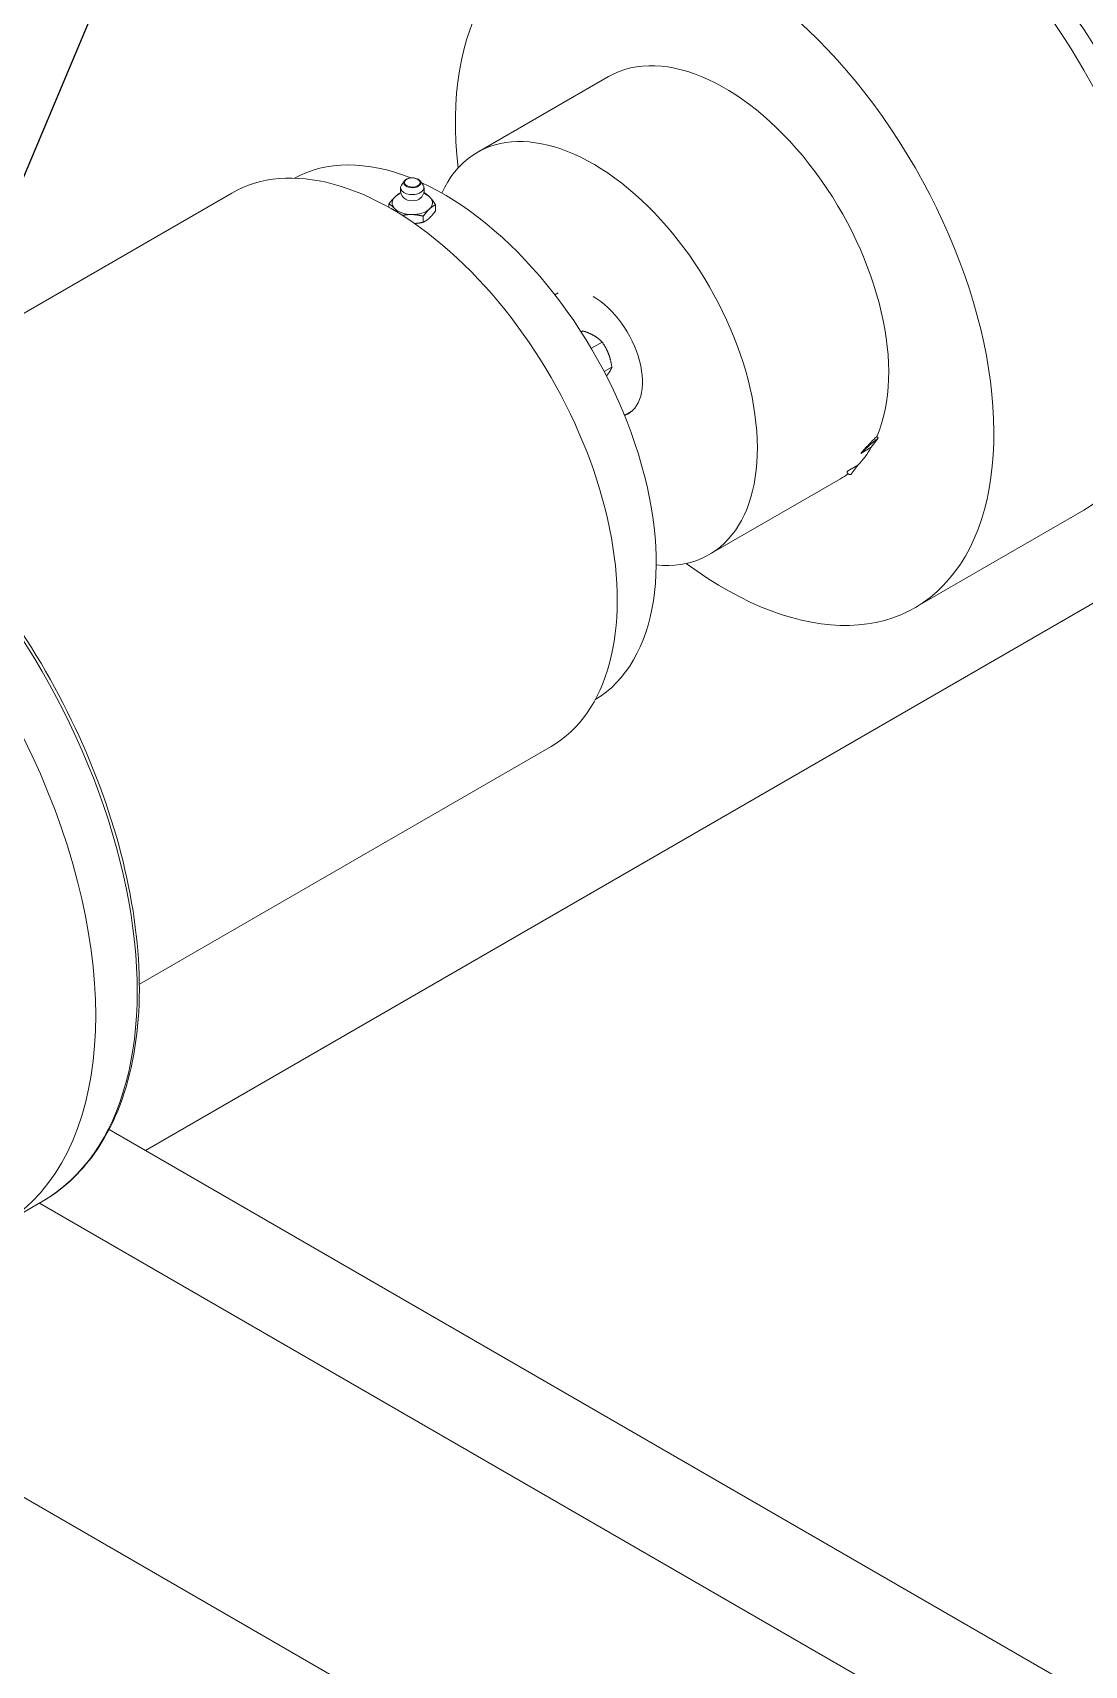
# Model space of a CAD drawing. Header units: millimetres. Extents: x -2122 to 22797, y 3569 to 89276.
# Drawn here: x 9491 to 10057, y 79415 to 80293 of the extents above; entities that cross this region are included whole.
import ezdxf

# ---------------------------------------------------------------- set-up
doc = ezdxf.new("R2010")
doc.units = ezdxf.units.MM
doc.header["$LTSCALE"] = 20
doc.layers.add('IA-TEXT', color=2, linetype='Continuous')
doc.layers.add('IA-TRAZ', color=8, linetype='Continuous', lineweight=5)
doc.styles.add('ING-AMB', font='romans.shx', dxfattribs={"width": 0.75, "oblique": 15})
doc.dimstyles.new('ING-AMB 16', dxfattribs={"dimscale": 16, "dimtxt": 3, "dimasz": 2.5, "dimexe": 1, "dimexo": 1, "dimgap": 1, "dimtad": 1, "dimdec": 0, "dimzin": 0, "dimdsep": 46, "dimtxsty": 'ING-AMB', "dimcen": 0.1, "dimclrd": 7, "dimclre": 7, "dimclrt": 2, "dimadec": 0, "dimazin": 0, "dimtfac": 1, "dimtdec": 0, "dimtmove": 0, "dimatfit": 0, "dimfxl": 1.25, "dimtfill": 1, "dimtolj": 1, "dimtzin": 0, "dimarcsym": 1})

# ---------------------------------------------------------------- blocks, each defined once
blk = doc.blocks.new('A$C6cb7b9ed')
at = {"color": 0, "linetype": 'Continuous', "lineweight": 0, "extrusion": (2.77556e-16, 0.816497, 0.57735)}
for p, q in [((1260.72, 4262.4), (1331.43, 4303.22)), ((1221.52, 4247.07), (1219.9, 4244.81)), ((1229.94, 4247.07), (1231.56, 4244.81)), ((1128.62, 4240.55), (906.95, 4112.56)), ((1213.19, 4232.82), (1213.19, 4234.68)), ((1238.27, 4231.01), (1238.27, 4234.26)), ((1231.68, 4224.84), (1231.68, 4228.09)), ((1304.25, 4186.8), (1302.53, 4185.81)), ((1316.59, 4165.91), (1317.47, 4166.41)), ((1322.2, 4157.04), (1321.98, 4157.16)), ((1322.2, 4157.04), (1327.96, 4160.36)), ((1322.48, 4156.32), (1322.2, 4157.04)), ((1329.06, 4144.46), (1333.2, 4146.85)), ((1765.32, 4119.84), (1082.21, 3725.44)), ((1343.66, 4122.95), (1340.03, 4120.85)), ((1467.22, 4100.5), (1472.85, 4103.75)), ((1472.85, 4103.75), (1476.55, 4108.68)), ((1465.61, 4094.11), (1459.98, 4090.86)), ((1461.91, 4089.18), (1465.61, 4094.11)), ((1385.63, 4046.05), (1456.35, 4086.87)), ((1460.16, 4089.63), (1459.87, 4090)), ((1496.39, 4017.51), (1587.3, 4070)), ((1300.48, 3942.88), (1078.81, 3814.89)), ((1612.54, 3419.26), (1062.54, 3736.8)), ((1026.53, 3698.03), (1007.58, 3687.09)), ((1559.5, 3388.64), (1025.08, 3697.19)), ((1329.66, 3358.04), (978.44, 3560.82))]:
    blk.add_line(p, q, dxfattribs=at)
at = {"color": 0, "linetype": 'Continuous', "lineweight": 0, "extrusion": (1.7282e-16, 1.11022e-16, -1)}
blk.add_arc((-1225.73, 4242.45), 6.42, 314.84364, 13.06688, dxfattribs=at)
at = {"color": 0, "linetype": 'Continuous', "lineweight": 0, "extrusion": (6.17977e-17, 2.22045e-16, -1)}
blk.add_arc((-1225.73, 4242.45), 6.42, 166.9312, 225.15444, dxfattribs=at)
at = {"color": 0, "linetype": 'Continuous', "lineweight": 0, "extrusion": (6.4674e-17, 1.65537e-16, -1)}
blk.add_ellipse((1606.02, 4317.52), major_axis=(-102.5, 177.54), ratio=0.57735, start_param=0, end_param=3.141593, dxfattribs=at)
at = {"color": 0, "linetype": 'Continuous', "lineweight": 0, "extrusion": (-7.95482e-17, 8.22703e-17, -1)}
for centre, major_axis, start_param, end_param in [((1515.11, 4265.03), (-102.5, 177.54), -0.148371, 3.289964), ((1323.18, 4154.22), (-62.46, 108.18), -0.38996, 3.533748)]:
    blk.add_ellipse(centre, major_axis=major_axis, ratio=0.57735, start_param=start_param, end_param=end_param, dxfattribs=at)
at = {"color": 0, "linetype": 'Continuous', "lineweight": 0, "extrusion": (-5.55112e-17, 9.61481e-17, -1)}
blk.add_ellipse((1484.8, 4247.54), major_axis=(-102.5, 177.54), ratio=0.57735, start_param=0, end_param=3.141593, dxfattribs=at)
at = {"color": 0, "linetype": 'Continuous', "lineweight": 0, "extrusion": (5.35184e-17, 3.51393e-16, -1)}
blk.add_ellipse((1515.11, 4265.03), major_axis=(82.12, -142.23), ratio=0.57735, start_param=-2.533293, end_param=-0.608299, dxfattribs=at)
at = {"color": 0, "linetype": 'Continuous', "lineweight": 0, "extrusion": (2.77289e-16, 3.52389e-16, -1)}
blk.add_ellipse((1393.89, 4195.05), major_axis=(-102.5, 177.54), ratio=0.57735, start_param=-0.928334, end_param=4.069927, dxfattribs=at)
at = {"color": 0, "linetype": 'Continuous', "lineweight": 0, "extrusion": (1.57104e-16, 2.83e-16, -1)}
blk.add_ellipse((1393.89, 4195.05), major_axis=(-62.46, 108.18), ratio=0.57735, start_param=0, end_param=2.739414, dxfattribs=at)
at = {"color": 0, "linetype": 'Continuous', "lineweight": 0}
for centre, major_axis, ratio, start_param, end_param in [((1214.55, 4091.71), (85.93, -148.83), 0.57735, 0, 3.141593), ((1242.49, 4107.84), (-80.99, 140.28), 0.57735, -0.631186, -0.009701), ((1225.73, 4246.06), (-4.56, 0), 0.577339, -0.392527, 3.53412), ((1242.49, 4107.84), (80.99, -140.28), 0.57735, 0.009701, 2.461205), ((903.06, 3911.87), (123.46, -213.84), 0.57735, 0, 3.141593), ((880.71, 3898.97), (123.46, -213.84), 0.57735, 0.104579, 1.466217)]:
    blk.add_ellipse(centre, major_axis=major_axis, ratio=ratio, start_param=start_param, end_param=end_param, dxfattribs=at)
at = {"color": 0, "linetype": 'Continuous', "lineweight": 0, "extrusion": (9.82079e-17, 3.33069e-16, -1)}
blk.add_ellipse((1225.73, 4243.41), major_axis=(6.31, 0), ratio=0.577339, start_param=0.029022, end_param=3.53412, dxfattribs=at)
at = {"color": 0, "linetype": 'Continuous', "lineweight": 0, "extrusion": (1.25946e-16, 5.55133e-17, -1)}
blk.add_ellipse((1225.73, 4246.23), major_axis=(4.21, 0), ratio=0.577339, start_param=-3.112571, end_param=3.170614, dxfattribs=at)
at = {"color": 0, "linetype": 'Continuous', "lineweight": 0, "extrusion": (3.45046e-17, 1.11023e-16, -1)}
blk.add_ellipse((1225.73, 4243.41), major_axis=(6.31, 0), ratio=0.577339, start_param=-0.392527, end_param=0.029022, dxfattribs=at)
at = {"color": 0, "linetype": 'Continuous', "lineweight": 0, "extrusion": (2.37252e-17, 1.11023e-16, -1)}
for major_axis in [(-10.86, 0), (10.86, 0)]:
    blk.add_ellipse((1225.73, 4235.26), major_axis=major_axis, ratio=0.577339, start_param=-0.494577, end_param=0.55262, dxfattribs=at)
at = {"color": 0, "linetype": 'Continuous', "lineweight": 0, "extrusion": (1.00338e-16, 1.66535e-16, -1)}
blk.add_ellipse((1225.73, 4235.26), major_axis=(10.86, 0), ratio=0.577339, start_param=-2.588972, end_param=-2.167167, dxfattribs=at)
at = {"color": 0, "linetype": 'Continuous', "lineweight": 0, "extrusion": (2.70798e-17, -1.11022e-16, -1)}
blk.add_ellipse((1225.73, 4239.41), major_axis=(-5.23, 0), ratio=0.577339, start_param=-2.61565, end_param=-0.525942, dxfattribs=at)
at = {"color": 0, "linetype": 'Continuous', "lineweight": 0, "extrusion": (-9.3508e-17, -1.66535e-16, -1)}
blk.add_ellipse((1225.73, 4235.26), major_axis=(10.86, 0), ratio=0.577339, start_param=-0.974426, end_param=-0.494577, dxfattribs=at)
at = {"color": 0, "linetype": 'Continuous', "lineweight": 0, "extrusion": (6.15285e-18, 1.03153e-22, -1)}
blk.add_ellipse((1225.73, 4235.26), major_axis=(-10.86, 0), ratio=0.577339, start_param=-1.541775, end_param=-0.494577, dxfattribs=at)
at = {"color": 0, "linetype": 'Continuous', "lineweight": 0, "extrusion": (4.27255e-17, 3.33068e-16, -1)}
blk.add_ellipse((1225.73, 4235.26), major_axis=(-10.86, 0), ratio=0.577339, start_param=-2.588972, end_param=-1.541775, dxfattribs=at)
at = {"color": 0, "linetype": 'Continuous', "lineweight": 0, "extrusion": (8.49925e-17, 2.41367e-16, -1)}
blk.add_ellipse((1323.18, 4154.22), major_axis=(18.75, -32.48), ratio=0.57735, start_param=-2.359532, end_param=0.096671, dxfattribs=at)
at = {"color": 0, "linetype": 'Continuous', "lineweight": 0, "extrusion": (3.328e-16, 2.56241e-16, -1)}
blk.add_ellipse((1393.89, 4195.05), major_axis=(62.46, -108.18), ratio=0.57735, start_param=-0.320632, end_param=-0.162112, dxfattribs=at)
at = {"color": 0, "linetype": 'Continuous', "lineweight": 0, "extrusion": (2.81007e-16, 2.90437e-16, -1)}
blk.add_ellipse((1393.89, 4195.05), major_axis=(62.46, -108.18), ratio=0.57735, start_param=-0.065729, end_param=0, dxfattribs=at)
at = {"color": 0, "linetype": 'Continuous', "lineweight": 0}
for points, knots in [([(1221.52, 4247.07), (1221.72, 4247.35), (1221.98, 4247.59), (1222.63, 4248.04), (1223.03, 4248.23), (1223.89, 4248.52), (1224.36, 4248.63), (1225.33, 4248.74), (1225.83, 4248.75), (1226.8, 4248.67), (1227.28, 4248.59), (1228.17, 4248.33), (1228.58, 4248.16), (1229.3, 4247.73), (1229.61, 4247.48), (1229.87, 4247.15), (1229.91, 4247.11), (1229.94, 4247.07)], [1.177916, 1.177916, 1.177916, 1.177916, 1.489986, 1.489986, 1.823195, 1.823195, 2.157058, 2.157058, 2.488729, 2.488729, 2.820168, 2.820168, 3.153508, 3.153508, 3.487797, 3.487797, 3.534454, 3.534454, 3.534454, 3.534454]), ([(779.6, 4125.72), (792.77, 4133.32), (807.99, 4137.34), (841.13, 4137.89), (859.09, 4134.3), (896.04, 4119.78), (915.04, 4108.74), (951.98, 4080.36), (969.91, 4063.02), (1002.89, 4023.84), (1017.93, 4002.01), (1043.64, 3956.06), (1054.31, 3931.95), (1070.19, 3883.83), (1075.41, 3859.83), (1079.82, 3814.32), (1079, 3792.81), (1071.32, 3754.51), (1064.45, 3737.7), (1047.06, 3713.2), (1037.51, 3704.37), (1026.53, 3698.03)], [0.785398, 0.785398, 0.785398, 0.785398, 1.095555, 1.095555, 1.412408, 1.412408, 1.734652, 1.734652, 2.057276, 2.057276, 2.379442, 2.379442, 2.701437, 2.701437, 3.023659, 3.023659, 3.346336, 3.346336, 3.668241, 3.668241, 3.926991, 3.926991, 3.926991, 3.926991]), ([(1475.81, 4109.62), (1475.24, 4109.08), (1474.68, 4108.53), (1473.59, 4107.43), (1473.05, 4106.89), (1472.17, 4105.98), (1471.82, 4105.61), (1469.95, 4103.62), (1468.52, 4102.02), (1467.22, 4100.5)], [-1.308678, -1.308678, -1.308678, -1.308678, -1.073658, -1.073658, -0.842635, -0.842635, -0.686645, -0.686645, 0, 0, 0, 0]), ([(1467.22, 4100.5), (1467.32, 4100.6), (1467.59, 4100.87), (1468.22, 4101.48), (1468.95, 4102.17), (1469.79, 4102.95), (1470.36, 4103.47), (1470.94, 4103.99), (1471.33, 4104.33), (1471.82, 4104.76), (1472.22, 4105.11), (1472.66, 4105.49), (1472.96, 4105.74), (1473.26, 4105.99), (1473.46, 4106.16), (1473.7, 4106.37), (1473.9, 4106.53), (1474.15, 4106.74), (1474.35, 4106.91), (1474.66, 4107.16), (1474.96, 4107.41), (1475.43, 4107.79), (1475.85, 4108.12), (1476.26, 4108.45), (1476.45, 4108.6), (1476.55, 4108.68)], [7.3726324, 7.3726324, 7.3726324, 7.3726324, 7.4001964, 7.4473314, 7.5416014, 7.5887364, 7.6594389, 7.6830064, 7.7301415, 7.753709, 7.800844, 7.8244115, 7.8597627, 7.8715465, 7.895114, 7.9068977, 7.9304652, 7.942249, 7.9658165, 7.9776003, 8.0129515, 8.036519, 8.083654, 8.1072215, 8.127432, 8.127432, 8.127432, 8.127432]), ([(1461.91, 4089.18), (1461.87, 4089.18), (1461.78, 4089.17), (1461.61, 4089.16), (1461.44, 4089.16), (1461.26, 4089.16), (1461.15, 4089.17), (1461.04, 4089.19), (1460.98, 4089.2), (1460.89, 4089.21), (1460.83, 4089.23), (1460.76, 4089.25), (1460.7, 4089.27), (1460.61, 4089.3), (1460.53, 4089.33), (1460.42, 4089.4), (1460.33, 4089.46), (1460.23, 4089.55), (1460.16, 4089.63), (1460.07, 4089.76), (1460, 4089.91), (1459.93, 4090.16), (1459.92, 4090.43), (1459.95, 4090.69), (1459.97, 4090.81), (1459.98, 4090.86)], [5.4474506, 5.4474506, 5.4474506, 5.4474506, 5.467661, 5.4912285, 5.5383635, 5.561931, 5.5972823, 5.6090661, 5.6326336, 5.6444173, 5.6679848, 5.6797686, 5.7033361, 5.7151198, 5.7504711, 5.7740386, 5.8211736, 5.8447411, 5.8918761, 5.9154436, 5.9861461, 6.0332811, 6.1275512, 6.1746862, 6.2022502, 6.2022502, 6.2022502, 6.2022502])]:
    blk.add_open_spline(points, degree=3, knots=knots, dxfattribs=at)
for points, weights in [([(1213.19, 4234.68), (1214.95, 4237.12), (1216.48, 4238.55)], [1, 1.0379548493, 1]), ([(1216.16, 4232.28), (1214.78, 4233.76), (1213.19, 4234.68)], [1, 1.0379548493, 1]), ([(1216.48, 4238.55), (1217.91, 4239.9), (1219.54, 4240.73)], [1, 1.0355336152, 1.00453355512]), ([(1231.91, 4240.73), (1232.11, 4240.69), (1232.31, 4240.63)], [1.00412673307, 1.00218969459, 1]), ([(1232.31, 4240.63), (1233.91, 4239.72), (1235.29, 4238.24)], [1, 1.0379548493, 1]), ([(1238.27, 4234.26), (1236.5, 4233.4), (1234.97, 4231.97)], [1, 1.0379548493, 1]), ([(1235.29, 4238.24), (1236.67, 4236.76), (1238.27, 4234.26)], [1, 1.0379548493, 1]), ([(1218.02, 4229.98), (1217.06, 4231.32), (1216.16, 4232.28)], [1.01744241749, 1.02437469087, 1]), ([(1225.41, 4228.99), (1222.99, 4229.03), (1220.33, 4228.54)], [1, 1.03131539713, 1.01095602197]), ([(1231.68, 4228.09), (1228.32, 4228.94), (1225.41, 4228.99)], [1, 1.0379548493, 1]), ([(1234.97, 4231.97), (1233.45, 4230.54), (1231.68, 4228.09)], [1, 1.0379548493, 1]), ([(1231.68, 4224.84), (1233.45, 4225.7), (1234.97, 4227.13)], [1, 1.0379548493, 1]), ([(1234.97, 4227.13), (1236.5, 4228.56), (1238.27, 4231.01)], [1, 1.0379548493, 1]), ([(1226.91, 4224.18), (1229.13, 4224.28), (1231.68, 4224.84)], [1.01418192983, 1.02851713857, 1]), ([(1323.52, 4163.86), (1321.09, 4165.26), (1317.47, 4166.41)], [1, 1.0379548493, 1]), ([(1327.96, 4160.36), (1325.96, 4162.45), (1323.52, 4163.86)], [1, 1.0379548493, 1]), ([(1331.39, 4154.07), (1330.17, 4157.21), (1327.96, 4160.36)], [1, 1.0379548493, 1]), ([(1333.2, 4146.85), (1332.6, 4150.94), (1331.39, 4154.07)], [1, 1.0379548493, 1]), ([(1331.39, 4143.59), (1332.6, 4145.32), (1333.2, 4146.85)], [1, 1.0379548493, 1]), ([(1330.28, 4142.11), (1330.9, 4142.89), (1331.39, 4143.59)], [1.01810547829, 1.01490958783, 1])]:
    blk.add_rational_spline(points, weights, degree=2, dxfattribs=at)
for points in [[(1476.55, 4108.68), (1476.3, 4108.99), (1476.05, 4109.3), (1475.81, 4109.62)], [(1459.98, 4090.86), (1459.79, 4090.43), (1459.75, 4090.15), (1459.87, 4090)]]:
    blk.add_open_spline(points, degree=3, dxfattribs=at)

msp = doc.modelspace()

# ---------------------------------------------------------------- block references
at = {"layer": 'IA-TRAZ'}
msp.add_blockref('A$C6cb7b9ed', (8469.77, 75966.46, 10192.11), dxfattribs=at)

# ---------------------------------------------------------------- leaders
at = {"layer": 'IA-TEXT'}
msp.add_leader([(9461.94, 80157.8, 30576.32), (9648.96, 80602.01, 30576.32), (9685.14, 80602.01, 30576.32)], dimstyle='ING-AMB 16', override={"dimgap": 1, "dimtad": 0}, dxfattribs=at)

doc.saveas('drawing.dxf')
